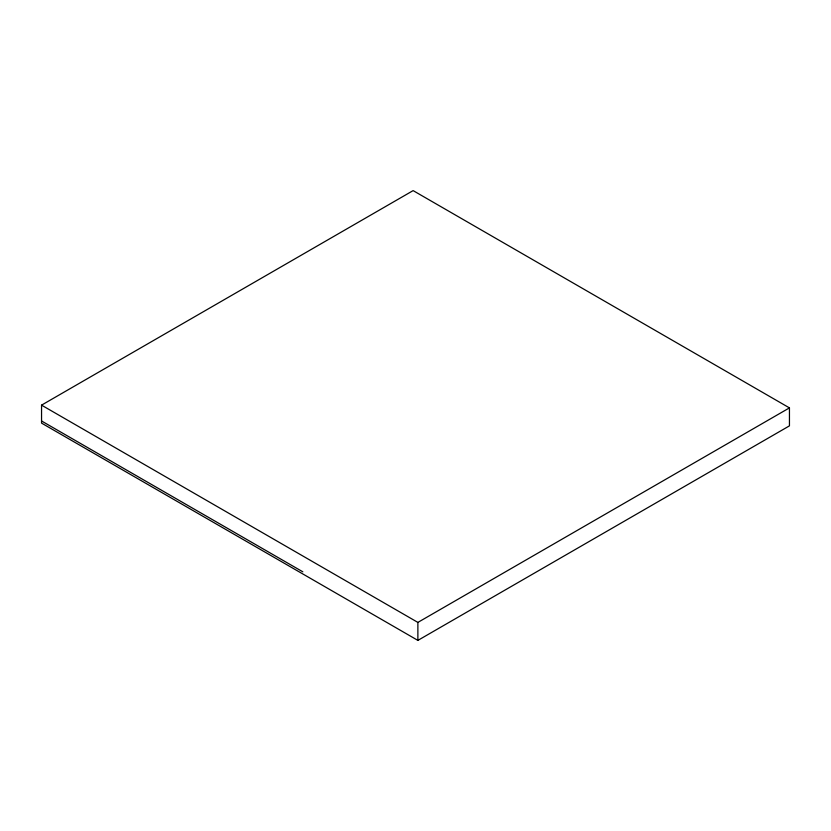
<?xml version="1.0" encoding="UTF-8"?>
<svg xmlns="http://www.w3.org/2000/svg" width="831" height="831" viewBox="0 0 831 831"><rect width="100%" height="100%" fill="white"/><g stroke="black" fill="none" stroke-linecap="round" stroke-linejoin="round"><path stroke-width="1.25" d="M41.55 405.144L413.121 190.611L789.45 407.886L789.45 425.856L417.879 640.389L41.55 423.114L41.55 405.144L417.879 622.409L789.45 407.886M41.55 420.974L302.837 571.821M417.879 622.409L417.879 640.389"/></g></svg>
